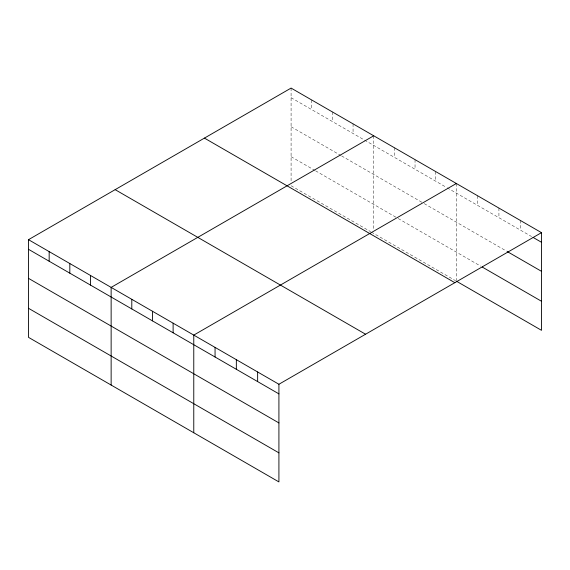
<?xml version="1.0" encoding="UTF-8"?>
<svg xmlns="http://www.w3.org/2000/svg" width="570" height="570" viewBox="0 0 570 570"><rect width="100%" height="100%" fill="white"/><g stroke="black" fill="none" stroke-linecap="round" stroke-linejoin="round"><path stroke-width="0.43" stroke-dasharray="2.85 2.14" d="M291.085 88.079L291.085 181.467M291.085 97.698L363.774 139.664M364.536 140.106L446.41 187.38M447.179 187.822L531.618 236.571M291.085 126.754L340.817 155.468M341.587 155.909L423.46 203.177M424.223 203.618L506.53 251.142M291.085 156.686L314.804 170.38M315.566 170.822L397.44 218.096M398.209 218.538L480.688 266.154M291.085 185.742L370.664 231.684M371.426 232.125L455.594 280.718M520.218 220.369L520.218 229.988M498.928 208.079L498.928 217.697M477.646 195.788L477.646 205.407M456.356 183.497L456.356 280.312M435.701 171.57L435.701 181.196M415.038 159.643L415.038 169.269M394.383 147.715L394.383 157.341M373.721 135.788L373.721 229.183M353.065 123.861L353.065 133.48M332.403 111.934L332.403 121.552M311.74 100.007L311.74 109.625"/><path stroke-width="0.85" d="M28.5 239.678L278.915 384.258L278.915 481.921L28.5 337.347L28.5 239.678L291.085 88.079L541.5 232.653L541.5 330.322L456.356 281.16M373.721 135.788L111.136 287.394L111.136 385.056M456.356 183.497L193.772 335.103L193.772 432.765M278.915 384.258L541.5 232.653M533.135 237.448L541.5 242.279M507.293 251.584L541.5 271.327M482.206 267.031L541.5 301.266M204.431 138.111L454.846 282.684M115.154 189.653L365.57 334.227M28.5 249.304L278.915 393.877M28.5 278.352L278.915 422.933M28.5 308.292L278.915 452.865M257.633 371.968L257.633 381.587M236.343 359.677L236.343 369.303M215.061 347.394L215.061 357.012M173.116 323.176L173.116 332.794M152.454 311.248L152.454 320.867M131.798 299.321L131.798 308.94M90.48 275.467L90.48 285.086M69.818 263.54L69.818 273.158M49.163 251.605L49.163 261.231"/></g></svg>
